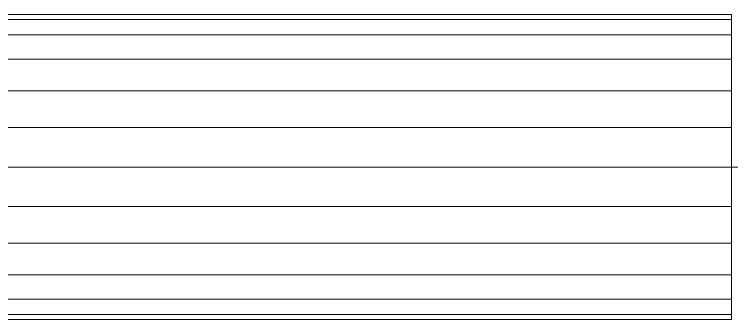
# Model space of a CAD drawing. Header units: inches. Extents: x -3326 to -59, y 8 to 1043.
# Drawn here: x -2733.76 to -2726.99, y 324.56 to 327.44 of the extents above; entities that cross this region are included whole.
import ezdxf

# ---------------------------------------------------------------- set-up
doc = ezdxf.new("R2010")
doc.units = ezdxf.units.IN
doc.header["$MEASUREMENT"] = 0
doc.layers.add('F-SPRN', color=10, linetype='Continuous', lineweight=9)

msp = doc.modelspace()

# ---------------------------------------------------------------- linework, layer by layer
at = {"layer": 'F-SPRN', "color": 1}
for p in [(-2746.5079, 326, 964), (-2746.5079, 326, 964), (-2721.0079, 326, 964)]:
    msp.add_line(p, (-2726.9921, 326, 964), dxfattribs=at)

# ---------------------------------------------------------------- meshes
mesh = msp.add_polyface(dxfattribs=at)
corners = [(-2746.5079, 327.4375, 964), (-2746.5079, 327.3885, 964.372), (-2746.5079, 327.2449, 964.7187), (-2746.5079, 327.0165, 965.0164), (-2746.5079, 326.7187, 965.2449), (-2746.5079, 326.3721, 965.3885), (-2746.5079, 326, 965.4375), (-2726.9921, 326, 965.4375), (-2726.9921, 326.3721, 965.3885), (-2726.9921, 326.7187, 965.2449), (-2726.9921, 327.0165, 965.0164), (-2726.9921, 327.2449, 964.7187), (-2726.9921, 327.3885, 964.372), (-2726.9921, 327.4375, 964)]
mesh.append_faces([[corners[k] for k in face] for face in [(7, 8, 5, 6)]], dxfattribs={"vtx1": -1, "color": 1})
mesh.append_faces([[corners[k] for k in face] for face in [(8, 9, 4, 5), (3, 4, 9, 10), (11, 12, 1, 2), (2, 3, 10, 11)]], dxfattribs={"vtx1": -1, "vtx3": -1, "color": 1})
mesh.append_faces([[corners[k] for k in face] for face in [(12, 13, 0, 1)]], dxfattribs={"vtx3": -1, "color": 1})
mesh = msp.add_polyface(dxfattribs=at)
corners = [(-2746.5079, 326, 962.5625), (-2746.5079, 326.3721, 962.6115), (-2746.5079, 326.7187, 962.7551), (-2746.5079, 327.0165, 962.9835), (-2746.5079, 327.2449, 963.2812), (-2746.5079, 327.3885, 963.628), (-2746.5079, 327.4375, 964), (-2726.9921, 327.4375, 964), (-2726.9921, 327.3885, 963.628), (-2726.9921, 327.2449, 963.2812), (-2726.9921, 327.0165, 962.9835), (-2726.9921, 326.7187, 962.7551), (-2726.9921, 326.3721, 962.6115), (-2726.9921, 326, 962.5625)]
mesh.append_faces([[corners[k] for k in face] for face in [(7, 8, 5, 6)]], dxfattribs={"vtx1": -1, "color": 1})
mesh.append_faces([[corners[k] for k in face] for face in [(8, 9, 4, 5), (3, 4, 9, 10), (11, 12, 1, 2), (2, 3, 10, 11)]], dxfattribs={"vtx1": -1, "vtx3": -1, "color": 1})
mesh.append_faces([[corners[k] for k in face] for face in [(12, 13, 0, 1)]], dxfattribs={"vtx3": -1, "color": 1})
mesh = msp.add_polyface(dxfattribs=at)
corners = [(-2726.9921, 324.5625, 964), (-2726.9921, 324.6115, 963.628), (-2726.9921, 324.7551, 963.2812), (-2726.9921, 324.9835, 962.9835), (-2726.9921, 325.2813, 962.7551), (-2726.9921, 325.6279, 962.6115), (-2726.9921, 326, 962.5625), (-2726.9921, 326.3721, 962.6115), (-2726.9921, 326.7187, 962.7551), (-2726.9921, 327.0165, 962.9835), (-2726.9921, 327.2449, 963.2812), (-2726.9921, 327.3885, 963.628), (-2726.9921, 327.4375, 964), (-2726.9921, 327.3885, 964.372), (-2726.9921, 327.2449, 964.7187), (-2726.9921, 327.0165, 965.0164), (-2726.9921, 326.7187, 965.2449), (-2726.9921, 326.3721, 965.3885), (-2726.9921, 326, 965.4375), (-2726.9921, 325.6279, 965.3885), (-2726.9921, 325.2813, 965.2449), (-2726.9921, 324.9835, 965.0164), (-2726.9921, 324.7551, 964.7187), (-2726.9921, 324.6115, 964.372)]
mesh.append_faces([[corners[k] for k in face] for face in [(1, 23, 0), (10, 8, 9)]], dxfattribs={"vtx0": -1, "color": 1})
mesh.append_faces([[corners[k] for k in face] for face in [(11, 14, 8, 10)]], dxfattribs={"vtx0": -1, "vtx1": -1, "vtx2": -1, "color": 1})
mesh.append_faces([[corners[k] for k in face] for face in [(19, 4, 5, 7)]], dxfattribs={"vtx0": -1, "vtx2": -1, "vtx3": -1, "color": 1})
mesh.append_faces([[corners[k] for k in face] for face in [(19, 20, 4)]], dxfattribs={"vtx1": -1, "vtx2": -1, "color": 1})
mesh.append_faces([[corners[k] for k in face] for face in [(1, 2, 22, 23), (7, 8, 16, 17)]], dxfattribs={"vtx1": -1, "vtx3": -1, "color": 1})
mesh.append_faces([[corners[k] for k in face] for face in [(5, 6, 7)]], dxfattribs={"vtx2": -1, "color": 1})
mesh.append_faces([[corners[k] for k in face] for face in [(2, 3, 4, 22), (20, 21, 22, 4), (17, 18, 19, 7), (14, 15, 16, 8)]], dxfattribs={"vtx2": -1, "vtx3": -1, "color": 1})
mesh.append_faces([[corners[k] for k in face] for face in [(11, 12, 13, 14)]], dxfattribs={"vtx3": -1, "color": 1})
mesh = msp.add_polyface(dxfattribs=at)
corners = [(-2746.5079, 326, 965.4375), (-2746.5079, 325.6279, 965.3885), (-2746.5079, 325.2813, 965.2449), (-2746.5079, 324.9835, 965.0164), (-2746.5079, 324.7551, 964.7187), (-2746.5079, 324.6115, 964.372), (-2746.5079, 324.5625, 964), (-2726.9921, 324.5625, 964), (-2726.9921, 324.6115, 964.372), (-2726.9921, 324.7551, 964.7187), (-2726.9921, 324.9835, 965.0164), (-2726.9921, 325.2813, 965.2449), (-2726.9921, 325.6279, 965.3885), (-2726.9921, 326, 965.4375)]
mesh.append_faces([[corners[k] for k in face] for face in [(8, 9, 4, 5), (3, 4, 9, 10), (11, 12, 1, 2), (2, 3, 10, 11)]], dxfattribs={"vtx1": -1, "vtx3": -1, "color": 1})
mesh.append_faces([[corners[k] for k in face] for face in [(6, 7, 8, 5)]], dxfattribs={"vtx2": -1, "color": 1})
mesh.append_faces([[corners[k] for k in face] for face in [(12, 13, 0, 1)]], dxfattribs={"vtx3": -1, "color": 1})
mesh = msp.add_polyface(dxfattribs=at)
corners = [(-2746.5079, 324.5625, 964), (-2746.5079, 324.6115, 963.628), (-2746.5079, 324.7551, 963.2812), (-2746.5079, 324.9835, 962.9835), (-2746.5079, 325.2813, 962.7551), (-2746.5079, 325.6279, 962.6115), (-2746.5079, 326, 962.5625), (-2726.9921, 326, 962.5625), (-2726.9921, 325.6279, 962.6115), (-2726.9921, 325.2813, 962.7551), (-2726.9921, 324.9835, 962.9835), (-2726.9921, 324.7551, 963.2812), (-2726.9921, 324.6115, 963.628), (-2726.9921, 324.5625, 964)]
mesh.append_faces([[corners[k] for k in face] for face in [(7, 8, 5, 6)]], dxfattribs={"vtx1": -1, "color": 1})
mesh.append_faces([[corners[k] for k in face] for face in [(8, 9, 4, 5), (3, 4, 9, 10), (11, 12, 1, 2), (2, 3, 10, 11)]], dxfattribs={"vtx1": -1, "vtx3": -1, "color": 1})
mesh.append_faces([[corners[k] for k in face] for face in [(12, 13, 0, 1)]], dxfattribs={"vtx3": -1, "color": 1})

doc.saveas('drawing.dxf')
